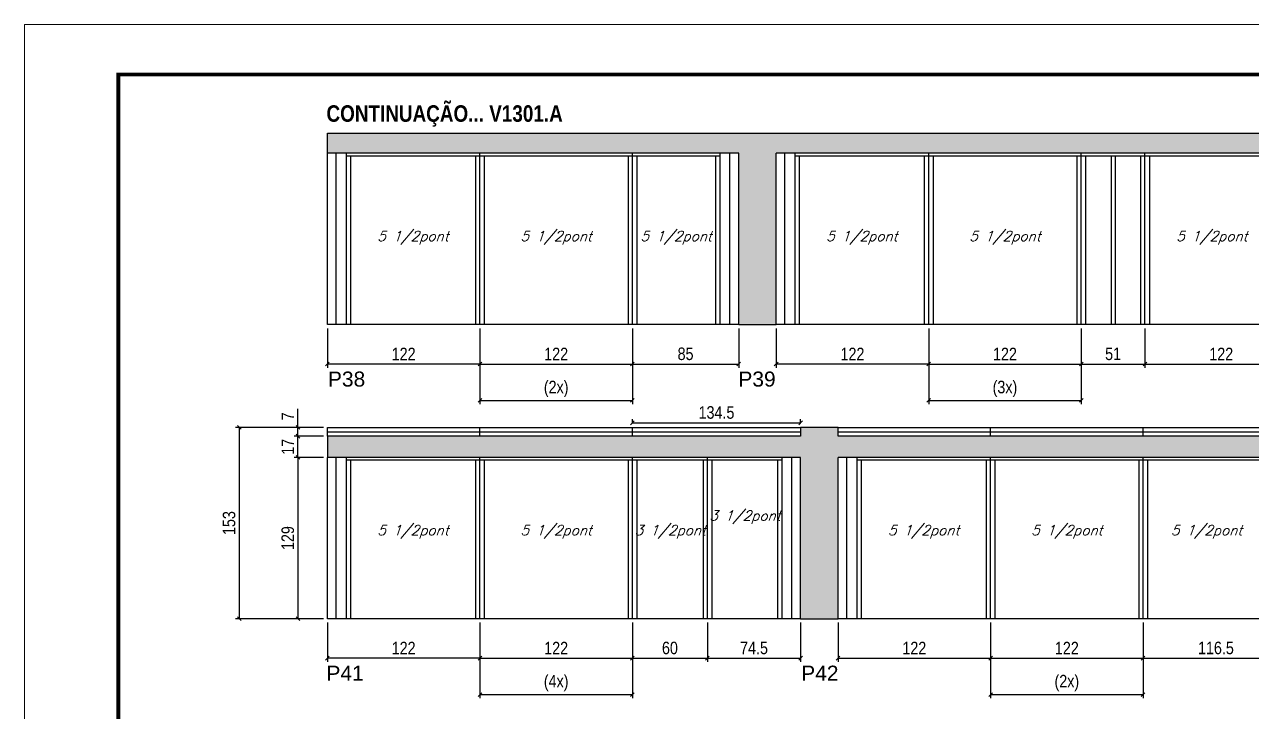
# Model space of a CAD drawing. Extents: x 3309 to 10384, y -2522 to 14608.
# Drawn here: x 6493 to 7474, y 12910 to 13459 of the extents above; entities that cross this region are included whole.
import ezdxf

# ---------------------------------------------------------------- set-up
doc = ezdxf.new("R2010")
doc.units = 0
doc.linetypes.add('DASHED', pattern=[0.75, 0.5, -0.25])
for name, color, linetype in [('5', 5, 'Continuous'), ('COTA', 241, 'Continuous'), ('NOMENCLATURA', 7, 'Continuous'), ('Painéis', 200, 'Continuous'), ('SARR_2.2x7', 40, 'Continuous'), ('SARR_3.5x7', 81, 'Continuous'), ('texto', 7, 'Continuous')]:
    doc.layers.add(name, color=color, linetype=linetype)
doc.layers.add('Folhas', color=255, linetype='Continuous', lineweight=9)
doc.layers.add('SARRAFO DE PRESSAO', color=251, linetype='DASHED', lineweight=9)
doc.styles.add('COTA TECNICA', font='techl___.ttf', dxfattribs={"height": 10})
doc.styles.add('Romans', font='romans.shx')
doc.styles.get("Standard").update_dxf_attribs({"font": 'arial.ttf'})
doc.styles.add('TECNICA', font='techb___.ttf', dxfattribs={"height": 10})
doc.dimstyles.new('PAINEL', dxfattribs={"dimtxt": 10, "dimasz": 3, "dimexe": 3, "dimexo": 3, "dimgap": 3, "dimtad": 1, "dimdec": 1, "dimzin": 12, "dimdsep": 46, "dimtxsty": 'COTA TECNICA', "dimblk1": 'OBLIQUE', "dimblk2": 'OBLIQUE', "dimsah": 1, "dimcen": 0.9, "dimclrd": 4, "dimclre": 4, "dimclrt": 240, "dimadec": 1, "dimazin": 3, "dimtfac": 1, "dimtdec": 1, "dimtmove": 0, "dimatfit": 3, "dimfxl": 1, "dimtolj": 1, "dimtzin": 12, "dimarcsym": 0})

# ---------------------------------------------------------------- blocks, each defined once
blk = doc.blocks.new('9999999999')
at = {"layer": 'Folhas'}
blk.add_lwpolyline([(98138.98, 34190.21), (99623.98, 34190.21), (99623.98, 35240.21), (98138.98, 35240.21)], close=True, dxfattribs=at)
at = {"layer": 'Folhas', "color": 30, "const_width": 3}
blk.add_lwpolyline([(98213.98, 34230.21), (99583.98, 34230.21), (99583.98, 35200.21), (98213.98, 35200.21)], close=True, dxfattribs=at)
blk = doc.blocks.new('_Oblique')
at = {"color": 0, "linetype": 'ByBlock', "lineweight": -2}
blk.add_line((-0.5, -0.5), (0.5, 0.5), dxfattribs=at)
blk = doc.blocks.new('*D53')
at = {"layer": 'COTA', "color": 4, "linetype": 'ByBlock', "lineweight": -2, "transparency": 16777216}
for p, q in [((6735.12, 13216.36), (6735.12, 13184.86)), ((6857.12, 13216.36), (6857.12, 13184.86)), ((6857.12, 13187.86), (6735.12, 13187.86))]:
    blk.add_line(p, q, dxfattribs=at)
at = {"layer": 'Defpoints', "color": 0, "linetype": 'ByBlock', "transparency": 16777216}
for p in [(6735.12, 13219.36), (6857.12, 13219.36), (6735.12, 13187.86)]:
    blk.add_point(p, dxfattribs=at)
at = {"layer": 'COTA', "color": 4, "linetype": 'ByBlock', "lineweight": -2, "transparency": 16777216, "xscale": 3, "yscale": 3, "zscale": 3, "rotation": 180}
blk.add_blockref('_Oblique', (6735.12, 13187.86), dxfattribs=at)
at = {"layer": 'COTA', "color": 4, "linetype": 'ByBlock', "lineweight": -2, "transparency": 16777216, "xscale": 3, "yscale": 3, "zscale": 3}
blk.add_blockref('_Oblique', (6857.12, 13187.86), dxfattribs=at)
at = {"layer": 'COTA', "color": 240, "linetype": 'ByBlock', "transparency": 16777216, "insert": (6796.12, 13195.92), "char_height": 10, "attachment_point": 5, "style": 'COTA TECNICA'}
blk.add_mtext('\\A1;122', dxfattribs=at)
blk = doc.blocks.new('*D55')
at = {"layer": 'COTA', "color": 4, "lineweight": -2, "transparency": 16777216}
for p, q in [((6857.12, 13216.36), (6857.12, 13184.86)), ((6979.12, 13216.36), (6979.12, 13184.86)), ((6857.12, 13187.86), (6979.12, 13187.86))]:
    blk.add_line(p, q, dxfattribs=at)
at = {"layer": 'Defpoints', "color": 0, "transparency": 16777216}
for p in [(6857.12, 13219.36), (6979.12, 13219.36), (6979.12, 13187.86)]:
    blk.add_point(p, dxfattribs=at)
at = {"layer": 'COTA', "color": 4, "lineweight": -2, "transparency": 16777216, "xscale": 3, "yscale": 3, "zscale": 3, "rotation": 180}
blk.add_blockref('_Oblique', (6857.12, 13187.86), dxfattribs=at)
at = {"layer": 'COTA', "color": 4, "lineweight": -2, "transparency": 16777216, "xscale": 3, "yscale": 3, "zscale": 3}
blk.add_blockref('_Oblique', (6979.12, 13187.86), dxfattribs=at)
at = {"layer": 'COTA', "color": 240, "transparency": 16777216, "insert": (6918.12, 13195.92), "char_height": 10, "attachment_point": 5, "style": 'COTA TECNICA'}
blk.add_mtext('\\A1;122', dxfattribs=at)
blk = doc.blocks.new('*D56')
at = {"layer": 'COTA', "color": 4, "lineweight": -2, "transparency": 16777216}
for p, q in [((6979.12, 13216.36), (6979.12, 13184.86)), ((7064.12, 13216.36), (7064.12, 13184.86)), ((6979.12, 13187.86), (7064.12, 13187.86))]:
    blk.add_line(p, q, dxfattribs=at)
at = {"layer": 'Defpoints', "color": 0, "transparency": 16777216}
for p in [(6979.12, 13219.36), (7064.12, 13219.36), (7064.12, 13187.86)]:
    blk.add_point(p, dxfattribs=at)
at = {"layer": 'COTA', "color": 4, "lineweight": -2, "transparency": 16777216, "xscale": 3, "yscale": 3, "zscale": 3, "rotation": 180}
blk.add_blockref('_Oblique', (6979.12, 13187.86), dxfattribs=at)
at = {"layer": 'COTA', "color": 4, "lineweight": -2, "transparency": 16777216, "xscale": 3, "yscale": 3, "zscale": 3}
blk.add_blockref('_Oblique', (7064.12, 13187.86), dxfattribs=at)
at = {"layer": 'COTA', "color": 240, "transparency": 16777216, "insert": (7021.62, 13195.99), "char_height": 10, "attachment_point": 5, "style": 'COTA TECNICA'}
blk.add_mtext('\\A1;85', dxfattribs=at)
blk = doc.blocks.new('*D54')
at = {"layer": 'COTA', "color": 4, "lineweight": -2, "transparency": 16777216}
for p, q in [((6857.12, 13216.36), (6857.12, 13155.75)), ((6979.12, 13216.36), (6979.12, 13155.75)), ((6857.12, 13158.75), (6979.12, 13158.75))]:
    blk.add_line(p, q, dxfattribs=at)
at = {"layer": 'Defpoints', "color": 0, "transparency": 16777216}
for p in [(6857.12, 13219.36), (6979.12, 13219.36), (6979.12, 13158.75)]:
    blk.add_point(p, dxfattribs=at)
at = {"layer": 'COTA', "color": 4, "lineweight": -2, "transparency": 16777216, "xscale": 3, "yscale": 3, "zscale": 3, "rotation": 180}
blk.add_blockref('_Oblique', (6857.12, 13158.75), dxfattribs=at)
at = {"layer": 'COTA', "color": 4, "lineweight": -2, "transparency": 16777216, "xscale": 3, "yscale": 3, "zscale": 3}
blk.add_blockref('_Oblique', (6979.12, 13158.75), dxfattribs=at)
at = {"layer": 'COTA', "color": 240, "transparency": 16777216, "insert": (6918.12, 13167.97), "char_height": 10, "attachment_point": 5, "style": 'COTA TECNICA'}
blk.add_mtext('\\A1;(2x)', dxfattribs=at)
blk = doc.blocks.new('*D68')
at = {"layer": 'COTA', "color": 4, "linetype": 'ByBlock', "lineweight": -2, "transparency": 16777216}
for p, q in [((7094.12, 13216.36), (7094.12, 13184.86)), ((7216.12, 13216.36), (7216.12, 13184.86)), ((7216.12, 13187.86), (7094.12, 13187.86))]:
    blk.add_line(p, q, dxfattribs=at)
at = {"layer": 'Defpoints', "color": 0, "linetype": 'ByBlock', "transparency": 16777216}
for p in [(7094.12, 13219.36), (7216.12, 13219.36), (7094.12, 13187.86)]:
    blk.add_point(p, dxfattribs=at)
at = {"layer": 'COTA', "color": 4, "linetype": 'ByBlock', "lineweight": -2, "transparency": 16777216, "xscale": 3, "yscale": 3, "zscale": 3, "rotation": 180}
blk.add_blockref('_Oblique', (7094.12, 13187.86), dxfattribs=at)
at = {"layer": 'COTA', "color": 4, "linetype": 'ByBlock', "lineweight": -2, "transparency": 16777216, "xscale": 3, "yscale": 3, "zscale": 3}
blk.add_blockref('_Oblique', (7216.12, 13187.86), dxfattribs=at)
at = {"layer": 'COTA', "color": 240, "linetype": 'ByBlock', "transparency": 16777216, "insert": (7155.12, 13195.92), "char_height": 10, "attachment_point": 5, "style": 'COTA TECNICA'}
blk.add_mtext('\\A1;122', dxfattribs=at)
blk = doc.blocks.new('*D69')
at = {"layer": 'COTA', "color": 4, "lineweight": -2, "transparency": 16777216}
for p, q in [((7216.12, 13216.36), (7216.12, 13184.86)), ((7338.12, 13216.36), (7338.12, 13184.86)), ((7216.12, 13187.86), (7338.12, 13187.86))]:
    blk.add_line(p, q, dxfattribs=at)
at = {"layer": 'Defpoints', "color": 0, "transparency": 16777216}
for p in [(7216.12, 13219.36), (7338.12, 13219.36), (7338.12, 13187.86)]:
    blk.add_point(p, dxfattribs=at)
at = {"layer": 'COTA', "color": 4, "lineweight": -2, "transparency": 16777216, "xscale": 3, "yscale": 3, "zscale": 3, "rotation": 180}
blk.add_blockref('_Oblique', (7216.12, 13187.86), dxfattribs=at)
at = {"layer": 'COTA', "color": 4, "lineweight": -2, "transparency": 16777216, "xscale": 3, "yscale": 3, "zscale": 3}
blk.add_blockref('_Oblique', (7338.12, 13187.86), dxfattribs=at)
at = {"layer": 'COTA', "color": 240, "transparency": 16777216, "insert": (7277.12, 13195.92), "char_height": 10, "attachment_point": 5, "style": 'COTA TECNICA'}
blk.add_mtext('\\A1;122', dxfattribs=at)
blk = doc.blocks.new('*D70')
at = {"layer": 'COTA', "color": 4, "lineweight": -2, "transparency": 16777216}
for p, q in [((7389.12, 13216.36), (7389.12, 13184.86)), ((7511.12, 13216.36), (7511.12, 13184.86)), ((7389.12, 13187.86), (7511.12, 13187.86))]:
    blk.add_line(p, q, dxfattribs=at)
at = {"layer": 'Defpoints', "color": 0, "transparency": 16777216}
for p in [(7389.12, 13219.36), (7511.12, 13219.36), (7511.12, 13187.86)]:
    blk.add_point(p, dxfattribs=at)
at = {"layer": 'COTA', "color": 4, "lineweight": -2, "transparency": 16777216, "xscale": 3, "yscale": 3, "zscale": 3, "rotation": 180}
blk.add_blockref('_Oblique', (7389.12, 13187.86), dxfattribs=at)
at = {"layer": 'COTA', "color": 4, "lineweight": -2, "transparency": 16777216, "xscale": 3, "yscale": 3, "zscale": 3}
blk.add_blockref('_Oblique', (7511.12, 13187.86), dxfattribs=at)
at = {"layer": 'COTA', "color": 240, "transparency": 16777216, "insert": (7450.12, 13195.92), "char_height": 10, "attachment_point": 5, "style": 'COTA TECNICA'}
blk.add_mtext('\\A1;122', dxfattribs=at)
blk = doc.blocks.new('*D71')
at = {"layer": 'COTA', "color": 4, "lineweight": -2, "transparency": 16777216}
for p, q in [((7338.12, 13216.36), (7338.12, 13184.86)), ((7389.12, 13216.36), (7389.12, 13184.86)), ((7338.12, 13187.86), (7389.12, 13187.86))]:
    blk.add_line(p, q, dxfattribs=at)
at = {"layer": 'Defpoints', "color": 0, "transparency": 16777216}
for p in [(7338.12, 13219.36), (7389.12, 13219.36), (7389.12, 13187.86)]:
    blk.add_point(p, dxfattribs=at)
at = {"layer": 'COTA', "color": 4, "lineweight": -2, "transparency": 16777216, "xscale": 3, "yscale": 3, "zscale": 3, "rotation": 180}
blk.add_blockref('_Oblique', (7338.12, 13187.86), dxfattribs=at)
at = {"layer": 'COTA', "color": 4, "lineweight": -2, "transparency": 16777216, "xscale": 3, "yscale": 3, "zscale": 3}
blk.add_blockref('_Oblique', (7389.12, 13187.86), dxfattribs=at)
at = {"layer": 'COTA', "color": 240, "transparency": 16777216, "insert": (7363.62, 13195.97), "char_height": 10, "attachment_point": 5, "style": 'COTA TECNICA'}
blk.add_mtext('\\A1;51', dxfattribs=at)
blk = doc.blocks.new('*D72')
at = {"layer": 'COTA', "color": 4, "lineweight": -2, "transparency": 16777216}
for p, q in [((7216.12, 13216.36), (7216.12, 13155.75)), ((7338.12, 13216.36), (7338.12, 13155.75)), ((7216.12, 13158.75), (7338.12, 13158.75))]:
    blk.add_line(p, q, dxfattribs=at)
at = {"layer": 'Defpoints', "color": 0, "transparency": 16777216}
for p in [(7216.12, 13219.36), (7338.12, 13219.36), (7338.12, 13158.75)]:
    blk.add_point(p, dxfattribs=at)
at = {"layer": 'COTA', "color": 4, "lineweight": -2, "transparency": 16777216, "xscale": 3, "yscale": 3, "zscale": 3, "rotation": 180}
blk.add_blockref('_Oblique', (7216.12, 13158.75), dxfattribs=at)
at = {"layer": 'COTA', "color": 4, "lineweight": -2, "transparency": 16777216, "xscale": 3, "yscale": 3, "zscale": 3}
blk.add_blockref('_Oblique', (7338.12, 13158.75), dxfattribs=at)
at = {"layer": 'COTA', "color": 240, "transparency": 16777216, "insert": (7277.12, 13167.97), "char_height": 10, "attachment_point": 5, "style": 'COTA TECNICA'}
blk.add_mtext('\\A1;(3x)', dxfattribs=at)
blk = doc.blocks.new('*D76')
at = {"layer": 'COTA', "color": 4, "linetype": 'ByBlock', "lineweight": -2, "transparency": 16777216}
for p, q in [((6735.12, 12981.21), (6735.12, 12949.71)), ((6857.12, 12981.21), (6857.12, 12949.71)), ((6857.12, 12952.71), (6735.12, 12952.71))]:
    blk.add_line(p, q, dxfattribs=at)
at = {"layer": 'Defpoints', "color": 0, "linetype": 'ByBlock', "transparency": 16777216}
for p in [(6735.12, 12984.21), (6857.12, 12984.21), (6735.12, 12952.71)]:
    blk.add_point(p, dxfattribs=at)
at = {"layer": 'COTA', "color": 4, "linetype": 'ByBlock', "lineweight": -2, "transparency": 16777216, "xscale": 3, "yscale": 3, "zscale": 3, "rotation": 180}
blk.add_blockref('_Oblique', (6735.12, 12952.71), dxfattribs=at)
at = {"layer": 'COTA', "color": 4, "linetype": 'ByBlock', "lineweight": -2, "transparency": 16777216, "xscale": 3, "yscale": 3, "zscale": 3}
blk.add_blockref('_Oblique', (6857.12, 12952.71), dxfattribs=at)
at = {"layer": 'COTA', "color": 240, "linetype": 'ByBlock', "transparency": 16777216, "insert": (6796.12, 12960.77), "char_height": 10, "attachment_point": 5, "style": 'COTA TECNICA'}
blk.add_mtext('\\A1;122', dxfattribs=at)
blk = doc.blocks.new('*D77')
at = {"layer": 'COTA', "color": 4, "lineweight": -2, "transparency": 16777216}
for p, q in [((6857.12, 12981.21), (6857.12, 12949.71)), ((6979.12, 12981.21), (6979.12, 12949.71)), ((6857.12, 12952.71), (6979.12, 12952.71))]:
    blk.add_line(p, q, dxfattribs=at)
at = {"layer": 'Defpoints', "color": 0, "transparency": 16777216}
for p in [(6857.12, 12984.21), (6979.12, 12984.21), (6979.12, 12952.71)]:
    blk.add_point(p, dxfattribs=at)
at = {"layer": 'COTA', "color": 4, "lineweight": -2, "transparency": 16777216, "xscale": 3, "yscale": 3, "zscale": 3, "rotation": 180}
blk.add_blockref('_Oblique', (6857.12, 12952.71), dxfattribs=at)
at = {"layer": 'COTA', "color": 4, "lineweight": -2, "transparency": 16777216, "xscale": 3, "yscale": 3, "zscale": 3}
blk.add_blockref('_Oblique', (6979.12, 12952.71), dxfattribs=at)
at = {"layer": 'COTA', "color": 240, "transparency": 16777216, "insert": (6918.12, 12960.77), "char_height": 10, "attachment_point": 5, "style": 'COTA TECNICA'}
blk.add_mtext('\\A1;122', dxfattribs=at)
blk = doc.blocks.new('*D78')
at = {"layer": 'COTA', "color": 4, "lineweight": -2, "transparency": 16777216}
for p, q in [((7039.12, 12981.21), (7039.12, 12949.71)), ((7113.62, 12981.21), (7113.62, 12949.71)), ((7039.12, 12952.71), (7113.62, 12952.71))]:
    blk.add_line(p, q, dxfattribs=at)
at = {"layer": 'Defpoints', "color": 0, "transparency": 16777216}
for p in [(7039.12, 12984.21), (7113.62, 12984.21), (7113.62, 12952.71)]:
    blk.add_point(p, dxfattribs=at)
at = {"layer": 'COTA', "color": 4, "lineweight": -2, "transparency": 16777216, "xscale": 3, "yscale": 3, "zscale": 3, "rotation": 180}
blk.add_blockref('_Oblique', (7039.12, 12952.71), dxfattribs=at)
at = {"layer": 'COTA', "color": 4, "lineweight": -2, "transparency": 16777216, "xscale": 3, "yscale": 3, "zscale": 3}
blk.add_blockref('_Oblique', (7113.62, 12952.71), dxfattribs=at)
at = {"layer": 'COTA', "color": 240, "transparency": 16777216, "insert": (7076.37, 12960.82), "char_height": 10, "attachment_point": 5, "style": 'COTA TECNICA'}
blk.add_mtext('\\A1;74.5', dxfattribs=at)
blk = doc.blocks.new('*D79')
at = {"layer": 'COTA', "color": 4, "lineweight": -2, "transparency": 16777216}
for p, q in [((6979.12, 12981.21), (6979.12, 12949.71)), ((7039.12, 12981.21), (7039.12, 12949.71)), ((6979.12, 12952.71), (7039.12, 12952.71))]:
    blk.add_line(p, q, dxfattribs=at)
at = {"layer": 'Defpoints', "color": 0, "transparency": 16777216}
for p in [(6979.12, 12984.21), (7039.12, 12984.21), (7039.12, 12952.71)]:
    blk.add_point(p, dxfattribs=at)
at = {"layer": 'COTA', "color": 4, "lineweight": -2, "transparency": 16777216, "xscale": 3, "yscale": 3, "zscale": 3, "rotation": 180}
blk.add_blockref('_Oblique', (6979.12, 12952.71), dxfattribs=at)
at = {"layer": 'COTA', "color": 4, "lineweight": -2, "transparency": 16777216, "xscale": 3, "yscale": 3, "zscale": 3}
blk.add_blockref('_Oblique', (7039.12, 12952.71), dxfattribs=at)
at = {"layer": 'COTA', "color": 240, "transparency": 16777216, "insert": (7009.12, 12960.81), "char_height": 10, "attachment_point": 5, "style": 'COTA TECNICA'}
blk.add_mtext('\\A1;60', dxfattribs=at)
blk = doc.blocks.new('*D80')
at = {"layer": 'COTA', "color": 4, "lineweight": -2, "transparency": 16777216}
for p, q in [((6857.12, 12981.21), (6857.12, 12920.6)), ((6979.12, 12981.21), (6979.12, 12920.6)), ((6857.12, 12923.6), (6979.12, 12923.6))]:
    blk.add_line(p, q, dxfattribs=at)
at = {"layer": 'Defpoints', "color": 0, "transparency": 16777216}
for p in [(6857.12, 12984.21), (6979.12, 12984.21), (6979.12, 12923.6)]:
    blk.add_point(p, dxfattribs=at)
at = {"layer": 'COTA', "color": 4, "lineweight": -2, "transparency": 16777216, "xscale": 3, "yscale": 3, "zscale": 3, "rotation": 180}
blk.add_blockref('_Oblique', (6857.12, 12923.6), dxfattribs=at)
at = {"layer": 'COTA', "color": 4, "lineweight": -2, "transparency": 16777216, "xscale": 3, "yscale": 3, "zscale": 3}
blk.add_blockref('_Oblique', (6979.12, 12923.6), dxfattribs=at)
at = {"layer": 'COTA', "color": 240, "transparency": 16777216, "insert": (6918.12, 12932.82), "char_height": 10, "attachment_point": 5, "style": 'COTA TECNICA'}
blk.add_mtext('\\A1;(4x)', dxfattribs=at)
blk = doc.blocks.new('*D81')
at = {"layer": 'COTA', "color": 4, "lineweight": -2, "transparency": 16777216}
for p, q in [((7265.62, 12981.21), (7265.62, 12949.71)), ((7387.62, 12981.21), (7387.62, 12949.71)), ((7265.62, 12952.71), (7387.62, 12952.71))]:
    blk.add_line(p, q, dxfattribs=at)
at = {"layer": 'Defpoints', "color": 0, "transparency": 16777216}
for p in [(7265.62, 12984.21), (7387.62, 12984.21), (7387.62, 12952.71)]:
    blk.add_point(p, dxfattribs=at)
at = {"layer": 'COTA', "color": 4, "lineweight": -2, "transparency": 16777216, "xscale": 3, "yscale": 3, "zscale": 3, "rotation": 180}
blk.add_blockref('_Oblique', (7265.62, 12952.71), dxfattribs=at)
at = {"layer": 'COTA', "color": 4, "lineweight": -2, "transparency": 16777216, "xscale": 3, "yscale": 3, "zscale": 3}
blk.add_blockref('_Oblique', (7387.62, 12952.71), dxfattribs=at)
at = {"layer": 'COTA', "color": 240, "transparency": 16777216, "insert": (7326.62, 12960.77), "char_height": 10, "attachment_point": 5, "style": 'COTA TECNICA'}
blk.add_mtext('\\A1;122', dxfattribs=at)
blk = doc.blocks.new('*D82')
at = {"layer": 'COTA', "color": 4, "lineweight": -2, "transparency": 16777216}
for p, q in [((7387.62, 12981.21), (7387.62, 12949.71)), ((7504.12, 12981.21), (7504.12, 12949.71)), ((7387.62, 12952.71), (7504.12, 12952.71))]:
    blk.add_line(p, q, dxfattribs=at)
at = {"layer": 'Defpoints', "color": 0, "transparency": 16777216}
for p in [(7387.62, 12984.21), (7504.12, 12984.21), (7504.12, 12952.71)]:
    blk.add_point(p, dxfattribs=at)
at = {"layer": 'COTA', "color": 4, "lineweight": -2, "transparency": 16777216, "xscale": 3, "yscale": 3, "zscale": 3, "rotation": 180}
blk.add_blockref('_Oblique', (7387.62, 12952.71), dxfattribs=at)
at = {"layer": 'COTA', "color": 4, "lineweight": -2, "transparency": 16777216, "xscale": 3, "yscale": 3, "zscale": 3}
blk.add_blockref('_Oblique', (7504.12, 12952.71), dxfattribs=at)
at = {"layer": 'COTA', "color": 240, "transparency": 16777216, "insert": (7445.87, 12960.82), "char_height": 10, "attachment_point": 5, "style": 'COTA TECNICA'}
blk.add_mtext('\\A1;116.5', dxfattribs=at)
blk = doc.blocks.new('*D83')
at = {"layer": 'COTA', "color": 4, "lineweight": -2, "transparency": 16777216}
for p, q in [((7265.62, 12981.21), (7265.62, 12920.6)), ((7387.62, 12981.21), (7387.62, 12920.6)), ((7265.62, 12923.6), (7387.62, 12923.6))]:
    blk.add_line(p, q, dxfattribs=at)
at = {"layer": 'Defpoints', "color": 0, "transparency": 16777216}
for p in [(7265.62, 12984.21), (7387.62, 12984.21), (7387.62, 12923.6)]:
    blk.add_point(p, dxfattribs=at)
at = {"layer": 'COTA', "color": 4, "lineweight": -2, "transparency": 16777216, "xscale": 3, "yscale": 3, "zscale": 3, "rotation": 180}
blk.add_blockref('_Oblique', (7265.62, 12923.6), dxfattribs=at)
at = {"layer": 'COTA', "color": 4, "lineweight": -2, "transparency": 16777216, "xscale": 3, "yscale": 3, "zscale": 3}
blk.add_blockref('_Oblique', (7387.62, 12923.6), dxfattribs=at)
at = {"layer": 'COTA', "color": 240, "transparency": 16777216, "insert": (7326.62, 12932.82), "char_height": 10, "attachment_point": 5, "style": 'COTA TECNICA'}
blk.add_mtext('\\A1;(2x)', dxfattribs=at)
blk = doc.blocks.new('*D84')
at = {"layer": 'COTA', "color": 4, "lineweight": -2, "transparency": 16777216}
for p, q in [((7143.62, 12981.21), (7143.62, 12949.71)), ((7265.62, 12981.21), (7265.62, 12949.71)), ((7143.62, 12952.71), (7265.62, 12952.71))]:
    blk.add_line(p, q, dxfattribs=at)
at = {"layer": 'Defpoints', "color": 0, "transparency": 16777216}
for p in [(7143.62, 12984.21), (7265.62, 12984.21), (7265.62, 12952.71)]:
    blk.add_point(p, dxfattribs=at)
at = {"layer": 'COTA', "color": 4, "lineweight": -2, "transparency": 16777216, "xscale": 3, "yscale": 3, "zscale": 3, "rotation": 180}
blk.add_blockref('_Oblique', (7143.62, 12952.71), dxfattribs=at)
at = {"layer": 'COTA', "color": 4, "lineweight": -2, "transparency": 16777216, "xscale": 3, "yscale": 3, "zscale": 3}
blk.add_blockref('_Oblique', (7265.62, 12952.71), dxfattribs=at)
at = {"layer": 'COTA', "color": 240, "transparency": 16777216, "insert": (7204.62, 12960.77), "char_height": 10, "attachment_point": 5, "style": 'COTA TECNICA'}
blk.add_mtext('\\A1;122', dxfattribs=at)
blk = doc.blocks.new('*D125')
at = {"layer": 'COTA', "color": 4, "lineweight": -2, "transparency": 16777216}
for p, q in [((6732.12, 13113.21), (6708.56, 13113.21)), ((6711.56, 13113.21), (6711.56, 12984.21)), ((6732.12, 12984.21), (6708.56, 12984.21))]:
    blk.add_line(p, q, dxfattribs=at)
at = {"layer": 'Defpoints', "color": 0, "transparency": 16777216}
for p in [(6735.12, 13113.21), (6711.56, 12984.21), (6735.12, 12984.21)]:
    blk.add_point(p, dxfattribs=at)
at = {"layer": 'COTA', "color": 4, "lineweight": -2, "transparency": 16777216, "xscale": 3, "yscale": 3, "zscale": 3}
for p, rotation in [((6711.56, 13113.21), 90), ((6711.56, 12984.21), 270)]:
    blk.add_blockref('_Oblique', p, dxfattribs=dict(at, rotation=rotation))
at = {"layer": 'COTA', "color": 240, "transparency": 16777216, "insert": (6703.47, 13048.71), "char_height": 10, "attachment_point": 5, "rotation": 90, "style": 'COTA TECNICA'}
blk.add_mtext('\\A1;129', dxfattribs=at)
blk = doc.blocks.new('*D126')
at = {"layer": 'COTA', "color": 4, "lineweight": -2, "transparency": 16777216}
for p, q in [((6732.12, 13130.21), (6708.56, 13130.21)), ((6711.56, 13113.21), (6711.56, 13130.21)), ((6732.12, 13113.21), (6708.56, 13113.21))]:
    blk.add_line(p, q, dxfattribs=at)
at = {"layer": 'Defpoints', "color": 0, "transparency": 16777216}
for p in [(6711.56, 13130.21), (6735.12, 13130.21), (6735.12, 13113.21)]:
    blk.add_point(p, dxfattribs=at)
at = {"layer": 'COTA', "color": 4, "lineweight": -2, "transparency": 16777216, "xscale": 3, "yscale": 3, "zscale": 3}
for p, rotation in [((6711.56, 13130.21), 90), ((6711.56, 13113.21), 270)]:
    blk.add_blockref('_Oblique', p, dxfattribs=dict(at, rotation=rotation))
at = {"layer": 'COTA', "color": 240, "transparency": 16777216, "insert": (6703.49, 13121.71), "char_height": 10, "attachment_point": 5, "rotation": 90, "style": 'COTA TECNICA'}
blk.add_mtext('\\A1;17', dxfattribs=at)
blk = doc.blocks.new('*D127')
at = {"layer": 'COTA', "color": 4, "lineweight": -2, "transparency": 16777216}
for p, q in [((6711.56, 13137.21), (6711.56, 13151.94)), ((6732.12, 13137.21), (6708.56, 13137.21)), ((6711.56, 13130.21), (6711.56, 13137.21)), ((6732.12, 13130.21), (6708.56, 13130.21))]:
    blk.add_line(p, q, dxfattribs=at)
at = {"layer": 'Defpoints', "color": 0, "transparency": 16777216}
for p in [(6711.56, 13137.21), (6735.12, 13137.21), (6735.12, 13130.21)]:
    blk.add_point(p, dxfattribs=at)
at = {"layer": 'COTA', "color": 4, "lineweight": -2, "transparency": 16777216, "xscale": 3, "yscale": 3, "zscale": 3}
for p, rotation in [((6711.56, 13137.21), 90), ((6711.56, 13130.21), 270)]:
    blk.add_blockref('_Oblique', p, dxfattribs=dict(at, rotation=rotation))
at = {"layer": 'COTA', "color": 240, "transparency": 16777216, "insert": (6703.49, 13146.08), "char_height": 10, "attachment_point": 5, "rotation": 90, "style": 'COTA TECNICA'}
blk.add_mtext('\\A1;7', dxfattribs=at)
blk = doc.blocks.new('*D128')
at = {"layer": 'COTA', "color": 4, "lineweight": -2, "transparency": 16777216}
for p, q in [((6732.12, 13137.21), (6661.71, 13137.21)), ((6664.71, 12984.21), (6664.71, 13137.21)), ((6732.12, 12984.21), (6661.71, 12984.21))]:
    blk.add_line(p, q, dxfattribs=at)
at = {"layer": 'Defpoints', "color": 0, "transparency": 16777216}
for p in [(6664.71, 13137.21), (6735.12, 13137.21), (6735.12, 12984.21)]:
    blk.add_point(p, dxfattribs=at)
at = {"layer": 'COTA', "color": 4, "lineweight": -2, "transparency": 16777216, "xscale": 3, "yscale": 3, "zscale": 3}
for p, rotation in [((6664.71, 13137.21), 90), ((6664.71, 12984.21), 270)]:
    blk.add_blockref('_Oblique', p, dxfattribs=dict(at, rotation=rotation))
at = {"layer": 'COTA', "color": 240, "transparency": 16777216, "insert": (6656.49, 13060.71), "char_height": 10, "attachment_point": 5, "rotation": 90, "style": 'COTA TECNICA'}
blk.add_mtext('\\A1;153', dxfattribs=at)
blk = doc.blocks.new('*D131')
at = {"layer": 'COTA', "color": 4, "lineweight": -2, "transparency": 16777216}
for p, q in [((6979.12, 13140.21), (6979.12, 13143.86)), ((7113.62, 13140.21), (7113.62, 13143.86)), ((6979.12, 13140.86), (7113.62, 13140.86))]:
    blk.add_line(p, q, dxfattribs=at)
at = {"layer": 'Defpoints', "color": 0, "transparency": 16777216}
for p in [(6979.12, 13137.21), (7113.62, 13140.86), (7113.62, 13137.21)]:
    blk.add_point(p, dxfattribs=at)
at = {"layer": 'COTA', "color": 4, "lineweight": -2, "transparency": 16777216, "xscale": 3, "yscale": 3, "zscale": 3, "rotation": 180}
blk.add_blockref('_Oblique', (6979.12, 13140.86), dxfattribs=at)
at = {"layer": 'COTA', "color": 4, "lineweight": -2, "transparency": 16777216, "xscale": 3, "yscale": 3, "zscale": 3}
blk.add_blockref('_Oblique', (7113.62, 13140.86), dxfattribs=at)
at = {"layer": 'COTA', "color": 240, "transparency": 16777216, "insert": (7046.37, 13149.08), "char_height": 10, "attachment_point": 5, "style": 'COTA TECNICA'}
blk.add_mtext('\\A1;134.5', dxfattribs=at)

msp = doc.modelspace()

# ---------------------------------------------------------------- hatches: boundary and pattern name
at = {"layer": 'COTA'}
h = msp.add_hatch(dxfattribs=at)
h.set_pattern_fill('AR-CONC', color=256, scale=0.03)
h.set_pattern_definition([(50, (112.929, 236.892), (5.4655401, -0.4781726), [0.5715, -6.2865]), (355, (112.929, 236.892), (-1.0573026, 5.7317054), [0.4572, -5.0292175]), (100.451445, (113.3843, 236.852), (4.4082374, 5.2535326), [0.4857003, -5.3427073]), (46.1842, (112.929, 238.416), (8.1323712, -1.2612698), [0.85725, -9.42975]), (96.63556, (113.6066, 238.311), (7.122124, 7.4227837), [0.7285507, -8.0140682]), (351.18415, (112.929, 238.416), (7.122124, 7.4227837), [0.685799, -7.543792]), (21, (113.691, 238.035), (4.5484317, -3.067956), [0.5715, -6.2865]), (326, (113.691, 238.035), (1.8540609, 5.525639), [0.4572, -5.0292]), (71.451445, (114.07, 237.779), (6.4024926, 2.457683), [0.4857003, -5.3426981]), (37.5, (112.9289, 236.8919), (0.0926581, 2.53665117), [0, -4.96824, 0, -5.1054, 0, -5.04825]), (7.5, (112.929, 236.8919), (2.00458988, 3.00541724), [0, -2.91084, 0, -4.85394, 0, -1.92405]), (327.5, (111.2296, 236.8919), (4.06771786, -0.17186232), [0, -1.905, 0, -5.9436, 0, -7.8867]), (317.5, (110.4676, 236.892), (4.4438754, 0.7627947), [0, -2.4765, 0, -3.94716, 0, -5.6007])])
h.paths.add_polyline_path([(7094.12, 13356.36), (7511.12, 13356.36), (7511.12, 13372.36), (6735.12, 13372.36), (6735.12, 13356.36), (7064.12, 13356.36), (7064.12, 13219.36), (7094.12, 13219.36)])
h = msp.add_hatch(dxfattribs=at)
h.set_pattern_fill('AR-CONC', color=256, scale=0.03)
h.paths.add_polyline_path([(7143.62, 13113.21), (7504.12, 13113.21), (7504.12, 13130.21), (7143.62, 13130.21), (7143.62, 13137.21), (7113.62, 13137.21), (7113.62, 13130.21), (6735.12, 13130.21), (6735.12, 13113.21), (7113.62, 13113.21), (7113.62, 12984.21), (7143.62, 12984.21)])

# ---------------------------------------------------------------- linework, layer by layer
for p, q in [((6735.12, 13356.36), (6735.12, 13372.36)), ((6735.12, 13372.36), (7511.12, 13372.36)), ((7064.12, 13219.36), (7094.12, 13219.36)), ((7143.62, 13137.21), (7113.62, 13137.21)), ((6735.12, 13130.21), (6735.12, 13113.21)), ((7113.62, 12984.21), (7143.62, 12984.21))]:
    msp.add_line(p, q, dxfattribs=at)
at = {"layer": 'Painéis', "linetype": 'ByBlock'}
for p, q in [((7064.12, 13356.36), (6735.12, 13356.36)), ((6735.12, 13219.36), (6735.12, 13356.36)), ((6857.12, 13219.36), (6857.12, 13356.36)), ((6979.12, 13219.36), (6979.12, 13356.36)), ((7064.12, 13219.36), (7064.12, 13356.36)), ((7511.12, 13356.36), (7094.12, 13356.36)), ((7094.12, 13219.36), (7094.12, 13356.36)), ((7216.12, 13219.36), (7216.12, 13356.36)), ((7338.12, 13219.36), (7338.12, 13356.36)), ((7389.12, 13219.36), (7389.12, 13356.36)), ((7064.12, 13219.36), (6735.12, 13219.36)), ((7511.12, 13219.36), (7094.12, 13219.36)), ((6857.12, 13130.21), (6857.12, 13137.21)), ((6979.12, 13130.21), (6979.12, 13137.21)), ((7265.62, 13130.21), (7265.62, 13137.21)), ((7387.62, 13130.21), (7387.62, 13137.21)), ((7113.62, 13113.21), (6735.12, 13113.21)), ((6735.12, 12984.21), (6735.12, 13113.21)), ((6857.12, 12984.21), (6857.12, 13113.21)), ((6979.12, 12984.21), (6979.12, 13113.21)), ((7039.12, 12984.21), (7039.12, 13113.21)), ((7113.62, 12984.21), (7113.62, 13113.21)), ((7504.12, 13113.21), (7143.62, 13113.21)), ((7143.62, 12984.21), (7143.62, 13113.21)), ((7265.62, 12984.21), (7265.62, 13113.21)), ((7387.62, 12984.21), (7387.62, 13113.21)), ((7113.62, 12984.21), (6735.12, 12984.21)), ((7504.12, 12984.21), (7143.62, 12984.21))]:
    msp.add_line(p, q, dxfattribs=at)
for points in [[(6735.12, 13137.21), (7113.62, 13137.21), (7113.62, 13130.21), (6735.12, 13130.21)], [(7143.62, 13137.21), (7504.12, 13137.21), (7504.12, 13130.21), (7143.62, 13130.21)]]:
    msp.add_lwpolyline(points, close=True, dxfattribs=at)
at = {"layer": 'SARR_2.2x7', "linetype": 'Continuous'}
for p, q in [((6742.12, 13219.36), (6742.12, 13356.36)), ((6857.12, 13354.16), (6750.12, 13354.16)), ((6979.12, 13354.16), (6857.12, 13354.16)), ((7049.12, 13354.16), (6979.12, 13354.16)), ((7057.12, 13219.36), (7057.12, 13356.36)), ((7101.12, 13219.36), (7101.12, 13356.36)), ((7216.12, 13354.16), (7109.12, 13354.16)), ((7338.12, 13354.16), (7216.12, 13354.16)), ((7389.12, 13354.16), (7338.12, 13354.16)), ((7496.12, 13354.16), (7389.12, 13354.16)), ((6735.12, 13133.71), (6857.12, 13133.71)), ((6857.12, 13133.71), (6979.12, 13133.71)), ((6979.12, 13133.71), (7113.62, 13133.71)), ((7143.62, 13133.71), (7265.62, 13133.71)), ((7265.62, 13133.71), (7387.62, 13133.71)), ((7387.62, 13133.71), (7504.12, 13133.71)), ((6742.12, 12984.21), (6742.12, 13113.21)), ((7106.62, 12984.21), (7106.62, 13113.21)), ((7150.62, 12984.21), (7150.62, 13113.21)), ((6857.12, 13111.01), (6750.12, 13111.01)), ((6979.12, 13111.01), (6857.12, 13111.01)), ((7039.12, 13111.01), (6979.12, 13111.01)), ((7098.62, 13111.01), (7039.12, 13111.01)), ((7265.62, 13111.01), (7158.62, 13111.01)), ((7387.62, 13111.01), (7265.62, 13111.01)), ((7489.12, 13111.01), (7387.62, 13111.01))]:
    msp.add_line(p, q, dxfattribs=at)
at = {"layer": 'SARR_3.5x7'}
for p, q in [((6750.12, 13356.36), (6750.12, 13219.36)), ((6753.62, 13354.16), (6753.62, 13219.36)), ((6853.62, 13354.16), (6853.62, 13219.36)), ((6860.62, 13354.16), (6860.62, 13219.36)), ((6975.62, 13354.16), (6975.62, 13219.36)), ((6982.62, 13354.16), (6982.62, 13219.36)), ((7045.62, 13354.16), (7045.62, 13219.36)), ((7049.12, 13356.36), (7049.12, 13219.36)), ((7109.12, 13356.36), (7109.12, 13219.36)), ((7112.62, 13354.16), (7112.62, 13219.36)), ((7212.62, 13354.16), (7212.62, 13219.36)), ((7219.62, 13354.16), (7219.62, 13219.36)), ((7334.62, 13354.16), (7334.62, 13219.36)), ((7341.62, 13354.16), (7341.62, 13219.36)), ((7362.09, 13354.16), (7362.09, 13219.36)), ((7365.59, 13219.36), (7365.59, 13354.16)), ((7385.62, 13354.16), (7385.62, 13219.36)), ((7392.62, 13354.16), (7392.62, 13219.36)), ((6750.12, 13113.21), (6750.12, 12984.21)), ((7098.62, 13113.21), (7098.62, 12984.21)), ((7158.62, 13113.21), (7158.62, 12984.21)), ((6753.62, 13111.01), (6753.62, 12984.21)), ((6853.62, 13111.01), (6853.62, 12984.21)), ((6860.62, 13111.01), (6860.62, 12984.21)), ((6975.62, 13111.01), (6975.62, 12984.21)), ((6982.62, 13111.01), (6982.62, 12984.21)), ((7035.62, 13111.01), (7035.62, 12984.21)), ((7042.62, 13111.01), (7042.62, 12984.21)), ((7095.12, 13111.01), (7095.12, 12984.21)), ((7162.12, 13111.01), (7162.12, 12984.21)), ((7262.12, 13111.01), (7262.12, 12984.21)), ((7269.12, 13111.01), (7269.12, 12984.21)), ((7384.12, 13111.01), (7384.12, 12984.21)), ((7391.12, 13111.01), (7391.12, 12984.21))]:
    msp.add_line(p, q, dxfattribs=at)

# ---------------------------------------------------------------- block references
at = {"layer": 'SARRAFO DE PRESSAO', "color": 6, "linetype": 'ByBlock'}
msp.add_blockref('9999999999', (-91646.11, -21780.92), dxfattribs=at)

# ---------------------------------------------------------------- texts
at = {"layer": '5', "linetype": 'Continuous'}
for s, p in [('P38', (6735.57, 13169.85)), ('P39', (7063.87, 13169.85)), ('P41', (6734.36, 12934.7)), ('P42', (7114.13, 12934.7))]:
    msp.add_text(s, height=12, rotation=0.00004, dxfattribs=at).set_placement(p)
at = {"layer": 'NOMENCLATURA', "style": 'TECNICA'}
msp.add_text('CONTINUAÇÃO... V1301.A', height=13.2, dxfattribs=at).set_placement((6734.4, 13381.55))
at = {"layer": 'texto', "color": 2, "char_height": 8, "attachment_point": 5, "style": 'Romans'}
for s, insert in [('{\\Q19;\\C256;5 1/2pont}', (6803.62, 13288.86)), ('{\\Q19;\\C256;5 1/2pont}', (6918.12, 13288.86)), ('{\\Q19;\\C256;5 1/2pont}', (7014.12, 13288.86)), ('{\\Q19;\\C256;5 1/2pont}', (7162.62, 13288.86)), ('{\\Q19;\\C256;5 1/2pont}', (7277.12, 13288.86)), ('{\\Q19;\\C256;5 1/2pont}', (7442.62, 13288.86)), ('{\\Q19;\\C256;3 1/2pont}', (7069.12, 13065.36)), ('{\\Q19;\\C256;5 1/2pont}', (6803.62, 13053.71)), ('{\\Q19;\\C256;5 1/2pont}', (6918.12, 13053.71)), ('{\\Q19;\\C256;3 1/2pont}', (7009.37, 13053.71)), ('{\\Q19;\\C256;5 1/2pont}', (7212.12, 13053.71)), ('{\\Q19;\\C256;5 1/2pont}', (7326.62, 13053.71)), ('{\\Q19;\\C256;5 1/2pont}', (7438.37, 13053.71))]:
    msp.add_mtext(s, dxfattribs=dict(at, insert=insert))

# ---------------------------------------------------------------- dimensions: what is measured, and where the dimension line sits
at = {"layer": 'COTA', "linetype": 'ByBlock'}
for base, p1, p2, picture, middle in [((6735.12, 13187.86), (6857.12, 13219.36), (6735.12, 13219.36), '*D53', (6796.12, 13195.92)), ((7094.12, 13187.86), (7216.12, 13219.36), (7094.12, 13219.36), '*D68', (7155.12, 13195.92)), ((6735.12, 12952.71), (6857.12, 12984.21), (6735.12, 12984.21), '*D76', (6796.12, 12960.77))]:
    dim = msp.add_linear_dim(base=base, p1=p1, p2=p2, angle=180, dimstyle='PAINEL', override={"dimtmove": 1}, dxfattribs=at)
    dim.commit()
    dim.dimension.update_dxf_attribs({"geometry": picture, "text_midpoint": middle})
at = {"layer": 'COTA'}
for base, p1, p2, picture, middle in [((6979.12, 13187.86), (6857.12, 13219.36), (6979.12, 13219.36), '*D55', (6918.12, 13195.92)), ((7064.12, 13187.86), (6979.12, 13219.36), (7064.12, 13219.36), '*D56', (7021.62, 13195.99)), ((7338.12, 13187.86), (7216.12, 13219.36), (7338.12, 13219.36), '*D69', (7277.12, 13195.92)), ((7389.12, 13187.86), (7338.12, 13219.36), (7389.12, 13219.36), '*D71', (7363.62, 13195.97)), ((7511.12, 13187.86), (7389.12, 13219.36), (7511.12, 13219.36), '*D70', (7450.12, 13195.92)), ((7113.62, 13140.86), (6979.12, 13137.21), (7113.62, 13137.21), '*D131', (7046.37, 13149.08)), ((6979.12, 12952.71), (6857.12, 12984.21), (6979.12, 12984.21), '*D77', (6918.12, 12960.77)), ((7039.12, 12952.71), (6979.12, 12984.21), (7039.12, 12984.21), '*D79', (7009.12, 12960.81)), ((7113.62, 12952.71), (7039.12, 12984.21), (7113.62, 12984.21), '*D78', (7076.37, 12960.82)), ((7265.62, 12952.71), (7143.62, 12984.21), (7265.62, 12984.21), '*D84', (7204.62, 12960.77)), ((7387.62, 12952.71), (7265.62, 12984.21), (7387.62, 12984.21), '*D81', (7326.62, 12960.77)), ((7504.12, 12952.71), (7387.62, 12984.21), (7504.12, 12984.21), '*D82', (7445.87, 12960.82))]:
    dim = msp.add_linear_dim(base=base, p1=p1, p2=p2, dimstyle='PAINEL', dxfattribs=at)
    dim.commit()
    dim.dimension.update_dxf_attribs({"geometry": picture, "text_midpoint": middle})
for base, p1, p2, text, picture, middle in [((6979.12, 13158.75), (6857.12, 13219.36), (6979.12, 13219.36), '(2x)', '*D54', (6918.12, 13167.97)), ((7338.12, 13158.75), (7216.12, 13219.36), (7338.12, 13219.36), '(3x)', '*D72', (7277.12, 13167.97)), ((6979.12, 12923.6), (6857.12, 12984.21), (6979.12, 12984.21), '(4x)', '*D80', (6918.12, 12932.82)), ((7387.62, 12923.6), (7265.62, 12984.21), (7387.62, 12984.21), '(2x)', '*D83', (7326.62, 12932.82))]:
    dim = msp.add_linear_dim(base=base, p1=p1, p2=p2, text=text, dimstyle='PAINEL', dxfattribs=at)
    dim.commit()
    dim.dimension.update_dxf_attribs({"geometry": picture, "text_midpoint": middle})
for base, p1, p2, picture, middle in [((6711.56, 13137.21), (6735.12, 13130.21), (6735.12, 13137.21), '*D127', (6703.49, 13146.08)), ((6664.71, 13137.21), (6735.12, 12984.21), (6735.12, 13137.21), '*D128', (6656.49, 13060.71)), ((6711.56, 13130.21), (6735.12, 13113.21), (6735.12, 13130.21), '*D126', (6703.49, 13121.71)), ((6711.56, 12984.21), (6735.12, 13113.21), (6735.12, 12984.21), '*D125', (6703.47, 13048.71))]:
    dim = msp.add_linear_dim(base=base, p1=p1, p2=p2, angle=90, dimstyle='PAINEL', dxfattribs=at)
    dim.commit()
    dim.dimension.update_dxf_attribs({"geometry": picture, "text_midpoint": middle})

doc.saveas('drawing.dxf')
